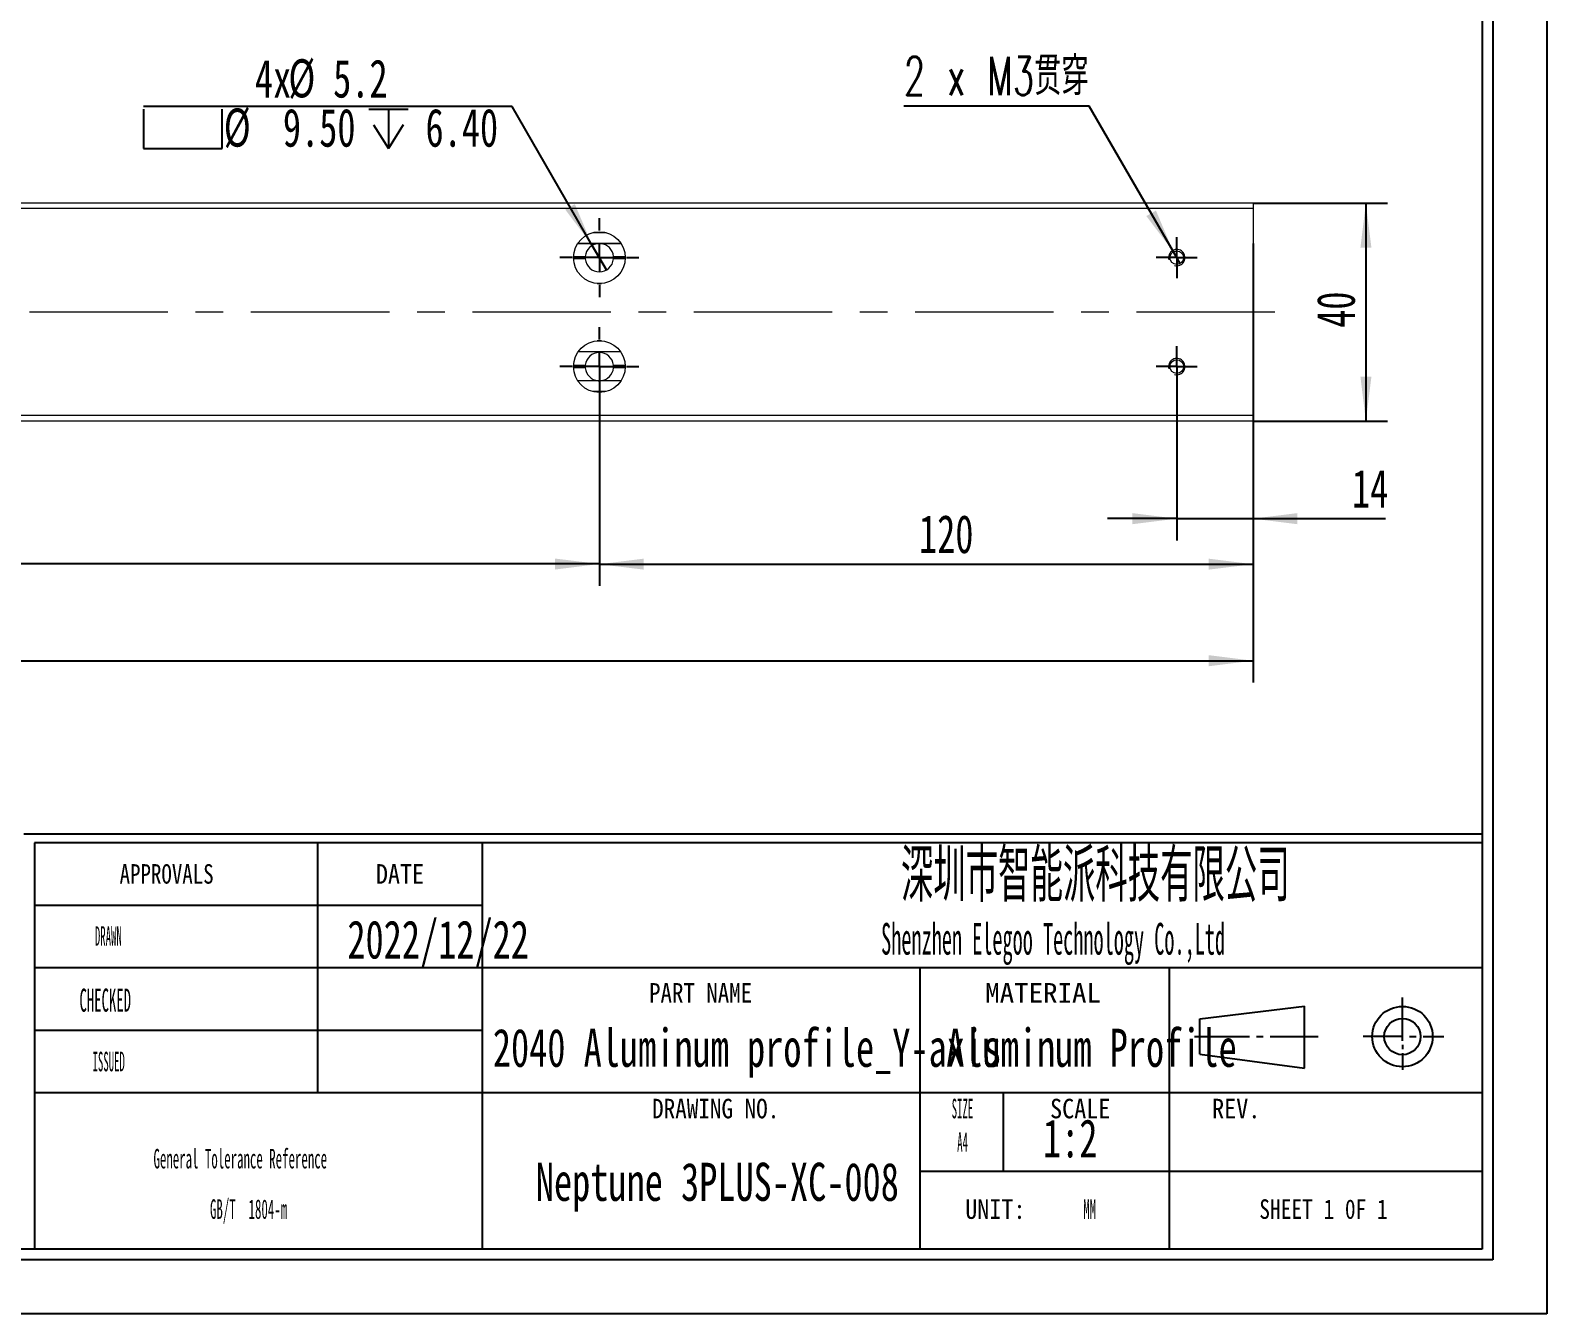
# Model space of a CAD drawing. Header units: millimetres. Extents: x 2 to 295, y 1 to 209.
# Drawn here: x 155.9 to 295.1, y 1.3 to 119.1 of the extents above; entities that cross this region are included whole.
import ezdxf

# ---------------------------------------------------------------- set-up
doc = ezdxf.new("R2010")
doc.units = ezdxf.units.MM
doc.linetypes.add('CENTERX2', pattern=[20.32, 12.7, -2.54, 2.54, -2.54])
doc.layers.add('10', color=7, linetype='Continuous')
doc.layers.add('SLD-0', color=7, linetype='Continuous')
doc.styles.add('SLDTEXTSTYLE0', font='TXT', dxfattribs={"width": 0.7})
doc.styles.add('SLDTEXTSTYLE10', font='TXT', dxfattribs={"width": 0.469})
doc.styles.add('SLDTEXTSTYLE11', font='TXT', dxfattribs={"width": 1.089})
doc.styles.add('SLDTEXTSTYLE12', font='TXT', dxfattribs={"width": 0.56, "bigfont": 'bigfont'})
doc.styles.add('SLDTEXTSTYLE13', font='TXT', dxfattribs={"width": 0.805625})
doc.styles.add('SLDTEXTSTYLE14', font='TXT', dxfattribs={"width": 0.633333})
doc.styles.add('SLDTEXTSTYLE15', font='TXT', dxfattribs={"width": 0.65, "bigfont": 'bigfont'})
doc.styles.add('SLDTEXTSTYLE2', font='TXT', dxfattribs={"width": 0.484})
doc.styles.add('SLDTEXTSTYLE3', font='TXT', dxfattribs={"width": 0.40535})
doc.styles.add('SLDTEXTSTYLE6', font='TXT', dxfattribs={"width": 0.9075})
doc.styles.add('SLDTEXTSTYLE7', font='TXT', dxfattribs={"width": 0.870455})
doc.styles.add('SLDTEXTSTYLE8', font='TXT', dxfattribs={"width": 0.7865})
doc.styles.add('SLDTEXTSTYLE9', font='TXT', dxfattribs={"width": 0.862222})
doc.dimstyles.new('SLDDIMSTYLE0', dxfattribs={"dimtxt": 3.5, "dimasz": 4.08, "dimexe": 0, "dimexo": 0.0625, "dimgap": 0.875, "dimtad": 2, "dimlfac": 2, "dimrnd": 1e-09, "dimzin": 12, "dimdsep": 46, "dimtxsty": 'SLDTEXTSTYLE0', "dimsah": 1, "dimcen": 0.09, "dimadec": 0, "dimazin": 3, "dimtfac": 1, "dimtmove": 0, "dimatfit": 0, "dimfxl": 0, "dimfrac": 2, "dimtolj": 1, "dimtzin": 12, "dimarcsym": 0})
doc.dimstyles.new('SLDDIMSTYLE1', dxfattribs={"dimtxt": 3.5, "dimasz": 4.08, "dimexe": 0, "dimexo": 0.0625, "dimgap": 0.875, "dimtad": 2, "dimlfac": 2, "dimrnd": 1e-09, "dimzin": 12, "dimdsep": 46, "dimtxsty": 'SLDTEXTSTYLE0', "dimsah": 1, "dimcen": 0.09, "dimadec": 0, "dimazin": 3, "dimtfac": 1, "dimtofl": 0, "dimtmove": 0, "dimatfit": 3, "dimfxl": 0, "dimfrac": 2, "dimtolj": 1, "dimtzin": 12, "dimarcsym": 0})
doc.dimstyles.new('SLDDIMSTYLE2', dxfattribs={"dimtxt": 3.5, "dimasz": 4.08, "dimexe": 0, "dimexo": 0.0625, "dimgap": 0.875, "dimtad": 0, "dimtih": 1, "dimtoh": 1, "dimdec": 6, "dimlfac": 2, "dimrnd": 1e-09, "dimzin": 12, "dimdsep": 46, "dimtxsty": 'SLDTEXTSTYLE0', "dimblk1": 'NONE', "dimsah": 1, "dimcen": 0, "dimadec": 0, "dimazin": 3, "dimtfac": 1, "dimtmove": 0, "dimatfit": 3, "dimldrblk": 'NONE', "dimfxl": 0, "dimfrac": 2, "dimtolj": 1, "dimtzin": 12, "dimarcsym": 0})
doc.dimstyles.new('SLDDIMSTYLE4', dxfattribs={"dimtxt": 3.5, "dimasz": 4.08, "dimexe": 0, "dimexo": 0.0625, "dimgap": 0.875, "dimtad": 0, "dimtih": 1, "dimtoh": 1, "dimlfac": 2, "dimrnd": 1e-09, "dimzin": 4, "dimdsep": 46, "dimtxsty": 'SLDTEXTSTYLE0', "dimblk1": 'NONE', "dimsah": 1, "dimcen": 0, "dimadec": 0, "dimazin": 1, "dimtfac": 1, "dimtmove": 0, "dimatfit": 3, "dimldrblk": 'NONE', "dimfxl": 0, "dimfrac": 2, "dimtolj": 1, "dimtzin": 12, "dimarcsym": 0})

# ---------------------------------------------------------------- blocks, each defined once
blk = doc.blocks.new('SW_NOTE_1')
at = {"layer": 'SLD-0', "color": 0, "char_height": 1.7927, "attachment_point": 2, "style": 'SLDTEXTSTYLE2'}
for s, insert in [('General Tolerance Reference', (12.75, 2.31)), ('GB/T  1804-m', (13.51, -2.32))]:
    blk.add_mtext(s, dxfattribs=dict(at, insert=insert))
blk = doc.blocks.new('SW_SYMBOL_HOLE_DEPTH')
at = {"layer": '10', "color": 0}
for p, q in [((0, 875), (800, 875)), ((400, 875), (400, 75)), ((100, 555), (400, 75)), ((700, 555), (400, 75))]:
    blk.add_line(p, q, dxfattribs=at)
blk = doc.blocks.new('_D_6')
at = {"layer": '10'}
for p, q in [((252.62, 145.16), (251.99, 144.08)), ((251.99, 144.08), (242, 126.75)), ((242, 126.75), (221.08, 126.75))]:
    blk.add_line(p, q, dxfattribs=at)
blk.add_solid([(251.99, 144.08), (249.52, 140.8), (250.4, 140.29)], dxfattribs=at)
at = {"layer": '10', "xscale": 0.004511737089201878, "yscale": 0.004511737089201878, "zscale": 0.004511737089201878}
blk.add_blockref('SW_SYMBOL_HOLE_DEPTH', (231.91, 127.09), dxfattribs=at)
at = {"layer": '10', "char_height": 3.5, "attachment_point": 1}
for s, insert, style in [('2 x M3', (221.08, 131.08), 'SLDTEXTSTYLE14'), ('15', (237.12, 131.08), 'SLDTEXTSTYLE0')]:
    blk.add_mtext(s, dxfattribs=dict(at, insert=insert, style=style))
blk = doc.blocks.new('_NONE')
blk = doc.blocks.new('_D_10')
at = {"layer": '10'}
for p, q in [((268.15, 103.24), (280.51, 103.24)), ((278.51, 103.24), (278.51, 83.24)), ((268.15, 83.24), (280.51, 83.24))]:
    blk.add_line(p, q, dxfattribs=at)
for points in [[(278.51, 103.24), (278.01, 99.16), (279.02, 99.16)], [(278.51, 83.24), (279.02, 87.32), (278.01, 87.32)]]:
    blk.add_solid(points, dxfattribs=at)
at = {"layer": '10', "insert": (274, 91.8), "char_height": 3.5, "attachment_point": 1, "rotation": 90, "style": 'SLDTEXTSTYLE0'}
blk.add_mtext('40', dxfattribs=at)
blk = doc.blocks.new('_D_11')
at = {"layer": '10'}
for p, q in [((85.15, 88.24), (85.15, 68.12)), ((208.15, 88.24), (208.15, 68.12)), ((208.15, 70.12), (85.15, 70.12))]:
    blk.add_line(p, q, dxfattribs=at)
for points in [[(85.15, 70.12), (89.23, 69.61), (89.23, 70.62)], [(208.15, 70.12), (204.07, 70.62), (204.07, 69.61)]]:
    blk.add_solid(points, dxfattribs=at)
at = {"layer": '10', "insert": (146.48, 74.63), "char_height": 3.5, "attachment_point": 1, "style": 'SLDTEXTSTYLE0'}
blk.add_mtext('246', dxfattribs=at)
blk = doc.blocks.new('SW_RADIAL_DIMENSION_0')
at = {"layer": '10', "color": 0}
for p, q in [((17.01, 0), (0, 0)), ((24.74, -13.38), (17.01, 0)), ((25.36, -14.46), (24.74, -13.38))]:
    blk.add_line(p, q, dxfattribs=at)
blk.add_solid([(24.74, -13.38), (23.14, -9.59), (22.26, -10.1)], dxfattribs=at)
at = {"layer": '10', "color": 0, "insert": (0, 4.51), "char_height": 3.5, "attachment_point": 1, "style": 'SLDTEXTSTYLE15'}
blk.add_mtext('2 x M3贯\\M+190FA', dxfattribs=at)
blk = doc.blocks.new('_D_13')
at = {"layer": '10'}
for p, q in [((268.15, 87.14), (268.15, 68.1)), ((208.15, 84.62), (208.15, 68.1)), ((208.15, 70.1), (268.15, 70.1))]:
    blk.add_line(p, q, dxfattribs=at)
for points in [[(208.15, 70.1), (212.23, 69.6), (212.23, 70.61)], [(268.15, 70.1), (264.07, 70.61), (264.07, 69.6)]]:
    blk.add_solid(points, dxfattribs=at)
at = {"layer": '10', "insert": (237.49, 74.62), "char_height": 3.5, "attachment_point": 1, "style": 'SLDTEXTSTYLE0'}
blk.add_mtext('120', dxfattribs=at)
blk = doc.blocks.new('_D_14')
at = {"layer": '10'}
for p, q in [((261.15, 88.24), (261.15, 72.28)), ((268.15, 83.24), (268.15, 72.28)), ((261.15, 74.28), (254.8, 74.28)), ((261.15, 74.28), (268.15, 74.28)), ((268.15, 74.28), (280.3, 74.28))]:
    blk.add_line(p, q, dxfattribs=at)
for points in [[(261.15, 74.28), (257.07, 74.79), (257.07, 73.77)], [(268.15, 74.28), (272.23, 73.77), (272.23, 74.79)]]:
    blk.add_solid(points, dxfattribs=at)
at = {"layer": '10', "insert": (277.23, 78.79), "char_height": 3.5, "attachment_point": 1, "style": 'SLDTEXTSTYLE0'}
blk.add_mtext('14', dxfattribs=at)
blk = doc.blocks.new('_D_15')
at = {"layer": '10'}
for p, q in [((268.15, 99.55), (268.15, 59.24)), ((20.15, 83.24), (20.15, 59.24)), ((20.15, 61.24), (268.15, 61.24))]:
    blk.add_line(p, q, dxfattribs=at)
for points in [[(20.15, 61.24), (24.23, 60.73), (24.23, 61.75)], [(268.15, 61.24), (264.07, 61.75), (264.07, 60.73)]]:
    blk.add_solid(points, dxfattribs=at)
at = {"layer": '10', "insert": (146.49, 65.75), "char_height": 3.5, "attachment_point": 1, "style": 'SLDTEXTSTYLE0'}
blk.add_mtext('496', dxfattribs=at)
blk = doc.blocks.new('SW_SYMBOL_HOLE_SPOT')
at = {"layer": '10', "color": 0}
for p, q in [((0, 875), (0, 75)), ((1600, 75), (1600, 875)), ((0, 75), (1600, 75))]:
    blk.add_line(p, q, dxfattribs=at)
blk = doc.blocks.new('_D_16')
at = {"layer": '10'}
for p, q in [((200.13, 112.12), (166.31, 112.12)), ((207.5, 99.37), (200.13, 112.12)), ((208.8, 97.12), (207.5, 99.37))]:
    blk.add_line(p, q, dxfattribs=at)
blk.add_solid([(207.5, 99.37), (205.9, 103.15), (205.02, 102.65)], dxfattribs=at)
at = {"layer": '10', "xscale": 0.004511737089201878, "yscale": 0.004511737089201878, "zscale": 0.004511737089201878}
for name, p in [('SW_SYMBOL_HOLE_SPOT', (166.31, 107.94)), ('SW_SYMBOL_HOLE_DEPTH', (186.98, 107.94))]:
    blk.add_blockref(name, p, dxfattribs=at)
at = {"layer": '10', "char_height": 3.5, "attachment_point": 1, "style": 'SLDTEXTSTYLE0'}
for s, insert in [('4x', (176.53, 116.44)), ('%%c', (179.6, 116.46)), ('5.2', (183.71, 116.44)), ('%%c', (173.67, 111.94)), ('9.50', (179.1, 111.93)), ('6.40', (192.19, 111.93))]:
    blk.add_mtext(s, dxfattribs=dict(at, insert=insert))
blk = doc.blocks.new('SW_CENTERMARKSYMBOL_8')
at = {"layer": '10', "color": 0}
for p, q in [((0, 1.25), (0, 1.875)), ((0, 0), (-1.25, 0)), ((0, 0), (0, 1.25)), ((0, 0), (1.25, 0)), ((0, 0), (0, -1.25)), ((1.25, 0), (1.875, 0)), ((-1.25, 0), (-1.875, 0)), ((0, -1.25), (0, -1.875))]:
    blk.add_line(p, q, dxfattribs=at)
blk = doc.blocks.new('SW_CENTERMARKSYMBOL_10')
at = {"layer": '10', "color": 0}
for p, q in [((0, 2.5), (0, 3.625)), ((-2.5, 0), (-3.625, 0)), ((0, 0), (-1.25, 0)), ((0, 0), (0, 1.25)), ((0, 0), (0, -1.25)), ((0, 0), (1.25, 0)), ((2.5, 0), (3.625, 0)), ((0, -2.5), (0, -3.625))]:
    blk.add_line(p, q, dxfattribs=at)
blk = doc.blocks.new('SW_CENTERMARKSYMBOL_11')
at = {"layer": '10', "color": 0}
for p, q in [((0, 1.25), (0, 1.875)), ((-1.25, 0), (-1.875, 0)), ((0, 0), (-1.25, 0)), ((0, 0), (0, 1.25)), ((0, 0), (0, -1.25)), ((0, 0), (1.25, 0)), ((1.25, 0), (1.875, 0)), ((0, -1.25), (0, -1.875))]:
    blk.add_line(p, q, dxfattribs=at)
blk = doc.blocks.new('SW_CENTERMARKSYMBOL_12')
at = {"layer": '10', "color": 0}
for p, q in [((0, 2.5), (0, 3.625)), ((-2.5, 0), (-3.625, 0)), ((0, 0), (-1.25, 0)), ((0, 0), (0, 1.25)), ((0, 0), (0, -1.25)), ((0, 0), (1.25, 0)), ((2.5, 0), (3.625, 0)), ((0, -2.5), (0, -3.625))]:
    blk.add_line(p, q, dxfattribs=at)
blk = doc.blocks.new('SW_CENTERMARKSYMBOL_13')
at = {"layer": '10', "color": 0}
for p, q in [((0, 2.5), (0, 3.625)), ((-2.5, 0), (-3.625, 0)), ((0, 0), (-1.25, 0)), ((0, 0), (0, 1.25)), ((0, 0), (0, -1.25)), ((0, 0), (1.25, 0)), ((2.5, 0), (3.625, 0)), ((0, -2.5), (0, -3.625))]:
    blk.add_line(p, q, dxfattribs=at)

msp = doc.modelspace()

# ---------------------------------------------------------------- linework, layer by layer
at = {"color": 7, "linetype": 'Continuous', "lineweight": 15}
for p, q in [((268.15008798, 103.24186334), (20.15008798, 103.24186334)), ((268.15008798, 103.24186334), (268.15008798, 102.74186334)), ((268.15008798, 102.74186334), (20.15008798, 102.74186334)), ((268.15008798, 102.74186334), (268.15008798, 83.74186334)), ((207.53876489, 100.53683809), (208.76141106, 100.53683809)), ((208.03248775, 99.53653326), (206.1589941, 99.53653326)), ((206.17060097, 99.55421093), (210.12957498, 99.55421093)), ((210.14118185, 99.53653326), (208.2676882, 99.53653326)), ((206.85020817, 98.25954101), (205.77515377, 98.25954101)), ((206.85020817, 98.22418567), (205.77515377, 98.22418567)), ((205.77796913, 98.35881276), (206.85536589, 98.35881276)), ((206.85536178, 98.12491392), (205.77796913, 98.12491392)), ((205.77800514, 98.35954101), (206.8554251, 98.35954101)), ((206.8554251, 98.12418567), (205.77800514, 98.12418567)), ((209.44475085, 98.35954101), (210.52217081, 98.35954101)), ((210.52217081, 98.12418567), (209.44475085, 98.12418567)), ((209.44481006, 98.35881276), (210.52220682, 98.35881276)), ((210.52220682, 98.12491392), (209.44481006, 98.12491392)), ((210.52502219, 98.25954101), (209.44996778, 98.25954101)), ((210.52502219, 98.22418567), (209.44996778, 98.22418567)), ((260.5361272, 98.35881276), (260.53613583, 98.35881276)), ((260.53614215, 98.12491392), (260.5361272, 98.12491392)), ((261.7640338, 98.35881276), (261.76404875, 98.35881276)), ((207.93995119, 95.87617792), (208.36022476, 95.87617792)), ((208.36022476, 90.60754877), (207.93995119, 90.60754877)), ((210.09337407, 89.60724394), (206.20680188, 89.60724394)), ((206.21934334, 89.6249216), (210.08083261, 89.6249216)), ((206.85020817, 88.25954101), (205.77515377, 88.25954101)), ((206.85020817, 88.22418567), (205.77515377, 88.22418567)), ((205.77796913, 88.35881276), (206.85536589, 88.35881276)), ((206.85536589, 88.12491392), (205.77796913, 88.12491392)), ((205.77800514, 88.35954101), (206.8554251, 88.35954101)), ((206.8554251, 88.12418567), (205.77800514, 88.12418567)), ((209.44475085, 88.35954101), (210.52217081, 88.35954101)), ((210.52217081, 88.12418567), (209.44475085, 88.12418567)), ((209.44481006, 88.35881276), (210.52220682, 88.35881276)), ((210.52220682, 88.12491392), (209.44481006, 88.12491392)), ((210.52502219, 88.25954101), (209.44996778, 88.25954101)), ((210.52502219, 88.22418567), (209.44996778, 88.22418567)), ((260.53614215, 88.12491392), (260.5361272, 88.12491392)), ((261.7640338, 88.35881276), (261.76404875, 88.35881276)), ((261.76404875, 88.12491392), (261.76404012, 88.12491392)), ((208.03248775, 86.94719343), (206.1589941, 86.94719343)), ((210.12957498, 86.92951576), (206.17060097, 86.92951576)), ((210.14118185, 86.94719343), (208.2676882, 86.94719343)), ((208.76141106, 85.9468886), (207.53876489, 85.9468886)), ((268.15008798, 83.74186334), (20.15008798, 83.74186334)), ((268.15008798, 83.74186334), (268.15008798, 83.24186334)), ((268.15008798, 83.24186334), (20.15008798, 83.24186334))]:
    msp.add_line(p, q, dxfattribs=at)
for centre, radius in [((208.15008798, 98.24186334), 2.375), ((261.15008798, 98.24186334), 0.625), ((208.15008798, 88.24186334), 2.375), ((261.15008798, 88.24186334), 0.625)]:
    msp.add_circle(centre, radius, dxfattribs=at)
for centre, start, end in [((208.15008798, 98.24186334), 95.1901696702, 174.8064031117), ((208.15008798, 98.24186334), 5.1935968881, 84.8098303295), ((208.15008798, 98.24186334), 174.8064031117, 179.2208560973), ((208.15008798, 98.24186334), 180.7791439022, 185.1935968901), ((208.15008798, 98.24186334), 185.1935968901, 354.8064031097), ((208.15008798, 98.24186334), 0.7791439029, 5.1935968881), ((208.15008798, 98.24186334), 354.8064031097, 359.2208560979), ((208.15008798, 88.24186334), 5.1935968906, 174.8064031092), ((208.15008798, 88.24186334), 174.8064031092, 179.2208560975), ((208.15008798, 88.24186334), 180.7791439024, 185.1935968877), ((208.15008798, 88.24186334), 185.1935968876, 264.8098303226), ((208.15008798, 88.24186334), 275.1901696774, 354.8064031122), ((208.15008798, 88.24186334), 0.7791439027, 5.1935968906), ((208.15008798, 88.24186334), 354.8064031122, 359.2208560977)]:
    msp.add_arc(centre, 1.3, start, end, dxfattribs=at)
at = {"color": 7, "linetype": 'Continuous', "lineweight": 0}
for centre in [(261.15008798, 98.24186334), (261.15008798, 88.24186334)]:
    msp.add_arc(centre, 0.75, 255, 195, dxfattribs=at)
at = {"color": 7, "linetype": 'Continuous', "lineweight": 15}
for points, knots in [([(208.2676882, 99.53653326), (208.24847751, 99.53827824), (208.22867164, 99.53963491), (208.18939692, 99.54141758), (208.16970911, 99.54186391), (208.13039166, 99.54186277), (208.11075409, 99.54141637), (208.07154074, 99.53963665), (208.05192397, 99.53829873), (208.03248775, 99.53653326)], [0, 0, 0, 0, 0.25, 0.25, 0.5, 0.5, 0.75, 0.75, 1, 1, 1, 1]), ([(206.85020817, 98.25954101), (206.85020817, 98.25954101), (206.85020341, 98.25919945), (206.850195, 98.25854461), (206.8501866, 98.25788977), (206.85017439, 98.25690361), (206.85016127, 98.25566778), (206.85014815, 98.25443188), (206.85013385, 98.2529122), (206.85012175, 98.25123456), (206.85010966, 98.24955686), (206.85009953, 98.2476749), (206.85009377, 98.24574455), (206.85008801, 98.24381433), (206.85008649, 98.24178247), (206.85008959, 98.23981726), (206.85009268, 98.23785218), (206.85010044, 98.23589954), (206.85011103, 98.23412102), (206.85012162, 98.23234244), (206.85013526, 98.23068895), (206.85014871, 98.22929742), (206.85016216, 98.22790578), (206.8501757, 98.22673778), (206.85018611, 98.22589012), (206.85019653, 98.22504247), (206.85020403, 98.22449179), (206.85020684, 98.2242837), (206.85020773, 98.22421844), (206.85020817, 98.22418567), (206.85020817, 98.22418567)], [0, 0, 0, 0, 0.00001187069969, 0.00001187069969, 0.00001187069969, 0.0000237413526, 0.0000237413526, 0.0000237413526, 0.00003561270691, 0.00003561270691, 0.00003561270691, 0.00004748453884, 0.00004748453884, 0.00004748453884, 0.00005935561478, 0.00005935561478, 0.00005935561478, 0.00007122588129, 0.00007122588129, 0.00007122588129, 0.00008309654817, 0.00008309654817, 0.00008309654817, 0.00009496820037, 0.00009496820037, 0.00009496820037, 0.00010683988497, 0.00010683988497, 0.00010683988497, 0.00011051550228, 0.00011051550228, 0.00011051550228, 0.00011051550228]), ([(206.8554251, 98.35954101), (206.85538975, 98.35915081), (206.85534847, 98.3586952), (206.85536371, 98.35886358), (206.85536589, 98.35888775)], [0, 0, 0, 0, 0.85645363123, 1, 1, 1, 1]), ([(206.85536178, 98.12488442), (206.85536175, 98.1248847), (206.85536169, 98.12488542), (206.85538507, 98.12462653), (206.85541368, 98.12431147), (206.8554251, 98.12418567)], [0, 0, 0, 0, 0.2776164716, 0.7115508306, 1, 1, 1, 1]), ([(209.44481006, 98.35888775), (209.44480739, 98.35891753), (209.44480364, 98.35895942), (209.44476269, 98.35941062), (209.44475085, 98.35954101)], [0, 0, 0, 0, 0.71101416308, 1, 1, 1, 1]), ([(209.44475085, 98.12418567), (209.44478621, 98.12457588), (209.44482748, 98.12503148), (209.44481224, 98.1248631), (209.44481006, 98.12483893)], [0, 0, 0, 0, 0.8564536314, 1, 1, 1, 1]), ([(209.44996778, 98.22418567), (209.44996778, 98.22418567), (209.44997254, 98.22452724), (209.44998095, 98.22518208), (209.44998935, 98.22583691), (209.45000156, 98.22682308), (209.45001468, 98.22805891), (209.4500278, 98.22929481), (209.4500421, 98.23081449), (209.4500542, 98.23249213), (209.45006629, 98.23416983), (209.45007642, 98.23605178), (209.45008218, 98.23798213), (209.45008794, 98.23991236), (209.45008946, 98.24194422), (209.45008637, 98.24390943), (209.45008327, 98.24587451), (209.45007551, 98.24782715), (209.45006492, 98.24960566), (209.45005433, 98.25138424), (209.45004069, 98.25303774), (209.45002724, 98.25442926), (209.45001379, 98.2558209), (209.45000026, 98.25698891), (209.44998984, 98.25783656), (209.44997942, 98.25868422), (209.44997192, 98.2592349), (209.44996911, 98.25944298), (209.44996822, 98.25950825), (209.44996778, 98.25954101), (209.44996778, 98.25954101)], [0, 0, 0, 0, 0.00001187069969, 0.00001187069969, 0.00001187069969, 0.00002374135261, 0.00002374135261, 0.00002374135261, 0.00003561270691, 0.00003561270691, 0.00003561270691, 0.00004748453884, 0.00004748453884, 0.00004748453884, 0.00005935561478, 0.00005935561478, 0.00005935561478, 0.00007122588129, 0.00007122588129, 0.00007122588129, 0.00008309654818, 0.00008309654818, 0.00008309654818, 0.00009496820038, 0.00009496820038, 0.00009496820038, 0.00010683988498, 0.00010683988498, 0.00010683988498, 0.00011051550229, 0.00011051550229, 0.00011051550229, 0.00011051550229]), ([(206.85020817, 88.25954101), (206.85020817, 88.25954101), (206.85020341, 88.25919945), (206.850195, 88.25854461), (206.8501866, 88.25788977), (206.85017439, 88.25690361), (206.85016127, 88.25566778), (206.85014815, 88.25443188), (206.85013385, 88.2529122), (206.85012175, 88.25123456), (206.85010966, 88.24955686), (206.85009953, 88.2476749), (206.85009377, 88.24574455), (206.85008801, 88.24381433), (206.85008649, 88.24178247), (206.85008959, 88.23981726), (206.85009268, 88.23785218), (206.85010044, 88.23589954), (206.85011103, 88.23412102), (206.85012162, 88.23234244), (206.85013526, 88.23068895), (206.85014871, 88.22929742), (206.85016216, 88.22790578), (206.8501757, 88.22673778), (206.85018611, 88.22589012), (206.85019653, 88.22504247), (206.85020403, 88.22449179), (206.85020684, 88.2242837), (206.85020773, 88.22421844), (206.85020817, 88.22418567), (206.85020817, 88.22418567)], [0, 0, 0, 0, 0.00001187069969, 0.00001187069969, 0.00001187069969, 0.00002374135261, 0.00002374135261, 0.00002374135261, 0.00003561270691, 0.00003561270691, 0.00003561270691, 0.00004748453884, 0.00004748453884, 0.00004748453884, 0.00005935561478, 0.00005935561478, 0.00005935561478, 0.00007122588129, 0.00007122588129, 0.00007122588129, 0.00008309654817, 0.00008309654817, 0.00008309654817, 0.00009496820037, 0.00009496820037, 0.00009496820037, 0.00010683988497, 0.00010683988497, 0.00010683988497, 0.00011051550228, 0.00011051550228, 0.00011051550228, 0.00011051550228]), ([(206.8554251, 88.35954101), (206.85538975, 88.35915081), (206.85534847, 88.3586952), (206.85536371, 88.35886358), (206.85536589, 88.35888775)], [0, 0, 0, 0, 0.8564536313, 1, 1, 1, 1]), ([(206.85536589, 88.12483893), (206.85536856, 88.12480915), (206.85537231, 88.12476727), (206.85541326, 88.12431606), (206.8554251, 88.12418567)], [0, 0, 0, 0, 0.7110141631, 1, 1, 1, 1]), ([(209.44481006, 88.35888775), (209.44480739, 88.35891753), (209.44480364, 88.35895942), (209.44476269, 88.35941062), (209.44475085, 88.35954101)], [0, 0, 0, 0, 0.71101416304, 1, 1, 1, 1]), ([(209.44475085, 88.12418567), (209.44478621, 88.12457588), (209.44482748, 88.12503148), (209.44481224, 88.1248631), (209.44481006, 88.12483893)], [0, 0, 0, 0, 0.8564536313, 1, 1, 1, 1]), ([(209.44996778, 88.22418567), (209.44996778, 88.22418567), (209.44997254, 88.22452724), (209.44998095, 88.22518208), (209.44998935, 88.22583691), (209.45000156, 88.22682308), (209.45001468, 88.22805891), (209.4500278, 88.22929481), (209.4500421, 88.23081449), (209.4500542, 88.23249213), (209.45006629, 88.23416983), (209.45007642, 88.23605178), (209.45008218, 88.23798213), (209.45008794, 88.23991236), (209.45008946, 88.24194422), (209.45008637, 88.24390943), (209.45008327, 88.24587451), (209.45007551, 88.24782715), (209.45006492, 88.24960566), (209.45005433, 88.25138424), (209.45004069, 88.25303774), (209.45002724, 88.25442926), (209.45001379, 88.2558209), (209.45000026, 88.25698891), (209.44998984, 88.25783656), (209.44997942, 88.25868422), (209.44997192, 88.2592349), (209.44996911, 88.25944298), (209.44996822, 88.25950825), (209.44996778, 88.25954101), (209.44996778, 88.25954101)], [0, 0, 0, 0, 0.00001187069969, 0.00001187069969, 0.00001187069969, 0.00002374135261, 0.00002374135261, 0.00002374135261, 0.00003561270691, 0.00003561270691, 0.00003561270691, 0.00004748453884, 0.00004748453884, 0.00004748453884, 0.00005935561478, 0.00005935561478, 0.00005935561478, 0.00007122588129, 0.00007122588129, 0.00007122588129, 0.00008309654818, 0.00008309654818, 0.00008309654818, 0.00009496820038, 0.00009496820038, 0.00009496820038, 0.00010683988498, 0.00010683988498, 0.00010683988498, 0.00011051550229, 0.00011051550229, 0.00011051550229, 0.00011051550229]), ([(208.03248775, 86.94719343), (208.05169844, 86.94544844), (208.07150431, 86.94409178), (208.11077903, 86.9423091), (208.13046684, 86.94186278), (208.16978429, 86.94186391), (208.18942186, 86.94231032), (208.22863521, 86.94409004), (208.24825198, 86.94542796), (208.2676882, 86.94719343)], [0, 0, 0, 0, 0.25, 0.25, 0.5, 0.5, 0.75, 0.75, 1, 1, 1, 1])]:
    msp.add_open_spline(points, degree=3, knots=knots, dxfattribs=at)
at = {"layer": '10', "linetype": 'CENTERX2', "lineweight": 0}
msp.add_line((270.15008798, 93.24186334), (18.15008798, 93.24186334), dxfattribs=at)
at = {"layer": 'SLD-0'}
for p, q in [((295.10655869, 208.67374122), (295.10655869, 1.29378036)), ((289.18141695, 197.81098137), (289.18141695, 7.2189221)), ((289.18141695, 7.2189221), (12.67482132, 7.2189221)), ((295.10655869, 1.29378036), (1.59068021, 1.29378036))]:
    msp.add_line(p, q, dxfattribs=at)
at = {"layer": 'SLD-0', "color": 6, "linetype": 'Continuous'}
for p, q in [((290.16894058, 198.79850499), (290.16894058, 6.23139848)), ((290.16894058, 6.23139848), (11.6872977, 6.23139848))]:
    msp.add_line(p, q, dxfattribs=at)
at = {"layer": 'SLD-0', "color": 179, "linetype": 'Continuous'}
for p, q in [((289.18141695, 45.32936946), (155.32994291, 45.32936946)), ((289.18141695, 44.50611844), (156.28602487, 44.50611844)), ((156.28602487, 44.50611844), (156.28602487, 7.2189221)), ((182.28075651, 44.50611844), (182.28075651, 21.56015146)), ((197.39754904, 44.50611844), (197.39754904, 7.2189221)), ((197.39754904, 38.76962669), (156.28602487, 38.76962669)), ((289.18141695, 33.03313495), (156.28602487, 33.03313495)), ((237.55299125, 33.03313495), (237.55299125, 7.2189221)), ((260.49895823, 7.2189221), (260.49895823, 33.03313495)), ((263.25519655, 28.35383502), (272.88794889, 29.53818981)), ((272.88794889, 23.84606461), (272.88794889, 29.53818981)), ((281.86932273, 26.34953558), (281.86932273, 30.31632875)), ((263.25519655, 25.10642473), (263.25519655, 28.35383502)), ((197.39754904, 27.29664321), (156.28602487, 27.29664321)), ((262.78561371, 26.7327769), (267.83011805, 26.7327769)), ((268.46068109, 26.7327769), (269.09124413, 26.7327769)), ((269.72180718, 26.7327769), (274.13574847, 26.7327769)), ((281.86932273, 26.7327769), (278.26838392, 26.7327769)), ((282.49988577, 26.7327769), (283.13044881, 26.7327769)), ((283.76101185, 26.7327769), (285.65270098, 26.7327769)), ((263.25519655, 25.10642473), (272.88794889, 23.84606461)), ((281.86932273, 25.96629426), (281.86932273, 25.58305294)), ((281.86932273, 25.19981162), (281.86932273, 23.66684635)), ((289.18141695, 21.56015146), (156.28602487, 21.56015146)), ((245.20164691, 21.56015146), (245.20164691, 14.38953678)), ((237.55299125, 14.38953678), (289.18141695, 14.38953678))]:
    msp.add_line(p, q, dxfattribs=at)
for radius in [2.77144573, 1.66895819]:
    msp.add_circle((281.86932273, 26.7327769), radius, dxfattribs=at)

# ---------------------------------------------------------------- block references
at = {"layer": '10'}
for name, p in [('SW_RADIAL_DIMENSION_0', (236.10005771, 112.15872048)), ('SW_CENTERMARKSYMBOL_10', (208.15008798, 98.24186334)), ('SW_CENTERMARKSYMBOL_13', (208.15008798, 98.24186334)), ('SW_CENTERMARKSYMBOL_8', (261.15008798, 98.24186334)), ('SW_CENTERMARKSYMBOL_12', (208.15008798, 88.24186334)), ('SW_CENTERMARKSYMBOL_11', (261.15008798, 88.24186334))]:
    msp.add_blockref(name, p, dxfattribs=at)
at = {"layer": 'SLD-0', "color": 179}
msp.add_blockref('SW_NOTE_1', (162.43788262, 14.1108693), dxfattribs=at)

# ---------------------------------------------------------------- texts
at = {"layer": '10', "char_height": 3.5, "attachment_point": 1, "style": 'SLDTEXTSTYLE0'}
for s, insert in [('2040 Aluminum profile_Y-axis', (198.37241268, 27.456076)), ('Aluminum Profile', (239.99144402, 27.456076)), ('1:2', (248.86797705, 19.13876925)), ('Neptune 3PLUS-XC-008', (202.31234396, 15.15064118))]:
    msp.add_mtext(s, dxfattribs=dict(at, insert=insert))
at = {"layer": 'SLD-0'}
for s, insert, char_height, attachment_point, style in [('\\M+1905B圳\\M+18E73\\M+19271\\M+1945C\\M+19468\\M+189C8\\M+18B5A\\M+1974C\\M+18CC0\\M+18CF6\\M+18E69', (253.67564137, 43.94294561), 4.8280804065, 2, 'SLDTEXTSTYLE12'), ('2022/12/22', (185.01782666, 37.39544031), 3.5, 1, 'SLDTEXTSTYLE0')]:
    msp.add_mtext(s, dxfattribs=dict(at, insert=insert, char_height=char_height, attachment_point=attachment_point, style=style))
at = {"layer": 'SLD-0', "color": 179, "attachment_point": 2}
for s, insert, char_height, style in [('APPROVALS', (168.4265589, 42.56270289), 1.79265367, 'SLDTEXTSTYLE8'), ('DATE', (189.84958851, 42.56270289), 1.79265367, 'SLDTEXTSTYLE6'), ('DRAWN', (163.07822798, 36.86179097), 1.79265367, 'SLDTEXTSTYLE3'), ('Shenzhen Elegoo Technology Co.,Ltd', (249.79830339, 37.1646827), 2.9104166667, 'SLDTEXTSTYLE10'), ('CHECKED', (162.79248133, 31.13826994), 2.116666667, 'SLDTEXTSTYLE10'), ('PART NAME', (217.4437251, 31.64542707), 1.79265367, 'SLDTEXTSTYLE9'), ('MATERIAL', (248.88015833, 31.64542707), 1.79265367, 'SLDTEXTSTYLE11'), ('ISSUED', (163.11156026, 25.33694732), 1.79265367, 'SLDTEXTSTYLE3'), ('DRAWING NO.', (218.82632976, 21.02155724), 1.7926536701, 'SLDTEXTSTYLE7'), ('SIZE', (241.47888644, 21.02155724), 1.79265367, 'SLDTEXTSTYLE3'), ('SCALE', (252.28893829, 21.02155724), 1.79265367, 'SLDTEXTSTYLE6'), ('REV.', (266.61015155, 21.02155724), 1.79265367, 'SLDTEXTSTYLE6'), ('A4', (241.48981038, 17.95313122), 1.79265367, 'SLDTEXTSTYLE3'), ('UNIT:', (244.49869477, 11.79069955), 1.79265367, 'SLDTEXTSTYLE6'), ('MM', (253.16086197, 11.79069955), 1.79265367, 'SLDTEXTSTYLE2'), ('SHEET 1 0F 1', (274.61996681, 11.79069955), 1.7926536701, 'SLDTEXTSTYLE13')]:
    msp.add_mtext(s, dxfattribs=dict(at, insert=insert, char_height=char_height, style=style))

# ---------------------------------------------------------------- dimensions: what is measured, and where the dimension line sits
at = {"layer": '10'}
dim = msp.add_diameter_dim_2p(p1=(252.61953418, 145.1642361), p2=(251.9947872, 144.0815583), text='2 x M3 {\\fGDT;x} <>\\P', dimstyle='SLDDIMSTYLE2', override={"dimpost": '<>'}, dxfattribs=at)
dim.commit()
dim.dimension.update_dxf_attribs({"geometry": '_D_6', "text_midpoint": (230.74224349, 128.8229117), "dimtype": 163})
dim = msp.add_diameter_dim_2p(p1=(208.80042665, 97.11622592), p2=(207.4997493, 99.36750076), text='4x%%c5.2\\P{\\fGDT;v}<> {\\fGDT;x} 6.40', dimstyle='SLDDIMSTYLE4', dxfattribs=at)
dim.commit()
dim.dimension.update_dxf_attribs({"geometry": '_D_16', "text_midpoint": (182.42530502, 111.93144336), "dimtype": 163})
for base, p1, p2, angle, dimstyle, picture, middle in [((278.51357831, 83.24186334), (268.15008798, 103.24186334), (268.15008798, 83.24186334), 90, 'SLDDIMSTYLE1', '_D_10', (278.51357831, 93.34064798)), ((268.15008798, 61.24186334), (20.15008798, 83.24186334), (268.15008798, 99.55493918), 0, 'SLDDIMSTYLE1', '_D_15', (148.78470421, 61.24186334)), ((85.15008798, 70.11508078), (208.15008798, 88.24186334), (85.15008798, 88.24186334), 0, 'SLDDIMSTYLE1', '_D_11', (148.78470421, 70.11508078)), ((268.15008798, 74.27849619), (261.15008798, 88.24186334), (268.15008798, 83.24186334), 0, 'SLDDIMSTYLE0', '_D_14', (278.76260671, 74.27849619))]:
    dim = msp.add_linear_dim(base=base, p1=p1, p2=p2, angle=angle, dimstyle=dimstyle, dxfattribs=at)
    dim.commit()
    dim.dimension.update_dxf_attribs({"geometry": picture, "text_midpoint": middle, "dimtype": 160})
dim = msp.add_linear_dim(base=(268.15008798, 70.10387313), p1=(208.15008798, 84.61686334), p2=(268.15008798, 87.14186334), dimstyle='SLDDIMSTYLE1', dxfattribs=at)
dim.commit()
dim.dimension.update_dxf_attribs({"geometry": '_D_13', "text_midpoint": (239.79277632, 70.10387313), "dimtype": 160})

doc.saveas('drawing.dxf')
